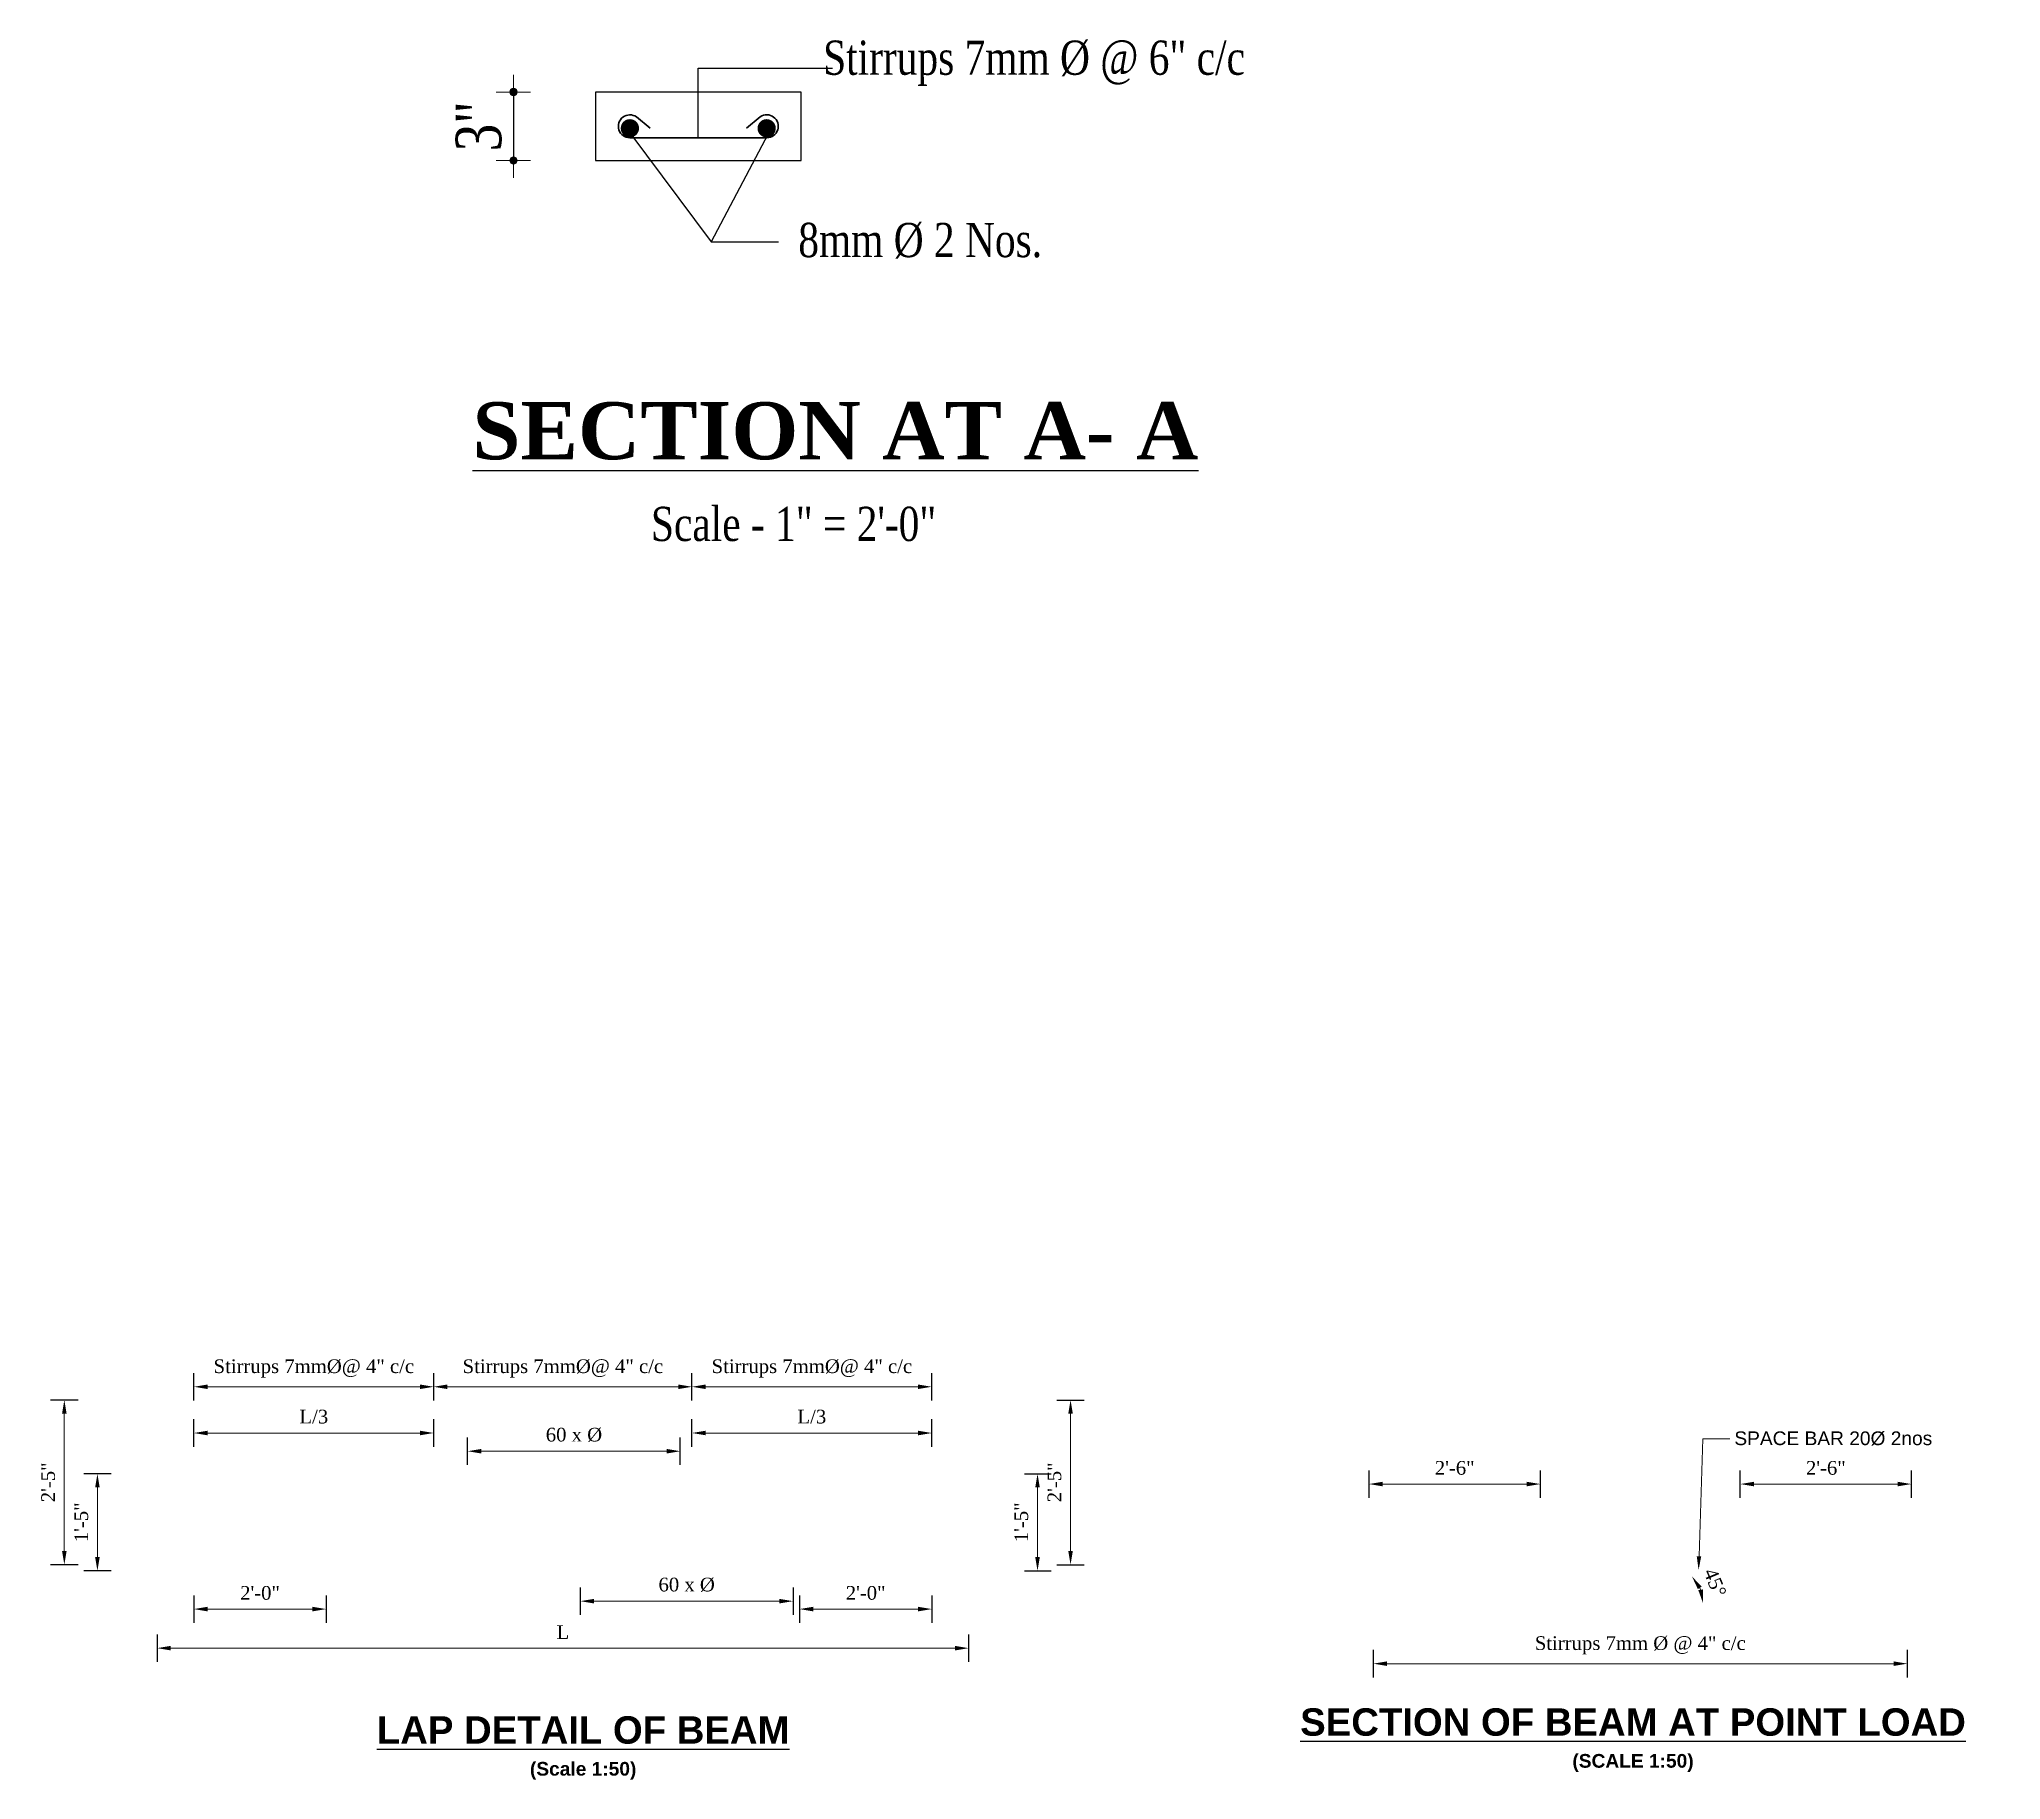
# Model space of a CAD drawing. Header units: feet. Extents: x 28652 to 66086, y -6769 to -640.
# Drawn here: x 59825.9 to 60169.4, y -1262.2 to -957.3 of the extents above; entities that cross this region are included whole.
import ezdxf
from ezdxf import colors
from ezdxf.entities.mleader import LeaderData, LeaderLine
from ezdxf.math import Vec2, Vec3

# ---------------------------------------------------------------- set-up
doc = ezdxf.new("R2010")
doc.units = ezdxf.units.FT
doc.header["$LTSCALE"] = 50
doc.header["$MEASUREMENT"] = 0
doc.header["$PDMODE"] = 34
for name, color, linetype, lineweight in [('BAR', 7, 'Continuous', 40), ('DIM', 7, 'Continuous', 9), ('DIMENSION', 142, 'Continuous', 13)]:
    doc.layers.add(name, color=color, linetype=linetype, lineweight=lineweight)
doc.layers.add('IES_WR_TEMPLATE-TITLE TEXT', color=7, linetype='Continuous')
doc.layers.add('Text', color=7, linetype='Continuous')
doc.styles.add('1.8', font='times.ttf', dxfattribs={"width": 0.8, "height": 8})
doc.styles.add('1.8 str', font='times.ttf', dxfattribs={"width": 0.8, "height": 6})
doc.styles.add('arial', font='times.ttf')
doc.styles.add('Arial Annotation', font='arial.ttf', dxfattribs={"height": 0.06})
doc.styles.add('TITLE', font='times.ttf', dxfattribs={"height": 11})
doc.dimstyles.new('1.2', dxfattribs={"dimscale": 0, "dimtxt": 8, "dimasz": 0.5, "dimexe": 2, "dimexo": 9, "dimgap": 2, "dimtad": 1, "dimdec": 0, "dimlfac": 0.25, "dimzin": 3, "dimdsep": 46, "dimlunit": 4, "dimtxsty": '1.8', "dimblk": 'DIM', "dimcen": 3, "dimdle": 3, "dimse1": 1, "dimse2": 1, "dimclrd": 256, "dimclre": 256, "dimclrt": 7, "dimadec": 1, "dimazin": 2, "dimtfac": 1, "dimtdec": 0, "dimtix": 1, "dimtofl": 0, "dimtmove": 2, "dimatfit": 3, "dimldrblk": 'ARW', "dimfxl": 2, "dimfrac": 2, "dimtolj": 2, "dimtzin": 0, "dimarcsym": 0})
doc.dimstyles.new('1.4', dxfattribs={"dimscale": 0, "dimtxt": 6, "dimasz": 0.5, "dimexe": 2, "dimexo": 9, "dimgap": 2, "dimtad": 1, "dimdec": 0, "dimlfac": 0.5, "dimzin": 3, "dimdsep": 46, "dimlunit": 4, "dimtxsty": '1.8 str', "dimblk": 'DIM', "dimcen": 3, "dimdle": 3, "dimse1": 1, "dimse2": 1, "dimclrd": 256, "dimclre": 256, "dimclrt": 7, "dimadec": 1, "dimazin": 2, "dimtfac": 1, "dimtdec": 0, "dimtix": 1, "dimtofl": 0, "dimtmove": 2, "dimatfit": 3, "dimldrblk": 'arrow', "dimfxl": 2, "dimfrac": 2, "dimtolj": 2, "dimtzin": 0, "dimarcsym": 0})
doc.dimstyles.new('SECS', dxfattribs={"dimtxt": 0.06, "dimasz": 0.06, "dimexe": 0.06, "dimexo": 0, "dimgap": 0.04, "dimtad": 1, "dimdec": 0, "dimzin": 3, "dimdsep": 46, "dimlunit": 4, "dimtxsty": 'arial', "dimcen": 1.25, "dimclrd": 256, "dimclrt": 3, "dimadec": 0, "dimazin": 0, "dimtfac": 1, "dimtdec": 0, "dimtix": 1, "dimtofl": 0, "dimtmove": 2, "dimatfit": 1, "dimfxl": 0.06, "dimfxlon": 1, "dimtolj": 1, "dimtzin": 0, "dimlwd": -1, "dimarcsym": 0})

# ---------------------------------------------------------------- blocks, each defined once
blk = doc.blocks.new('*D753')
at = {"layer": 'Defpoints', "color": 0, "ltscale": 0.1, "transparency": 16777216}
for p in [(59940.22, -1201.45), (59982.22, -1212.6), (59940.22, -1214.09)]:
    blk.add_point(p, dxfattribs=at)
at = {"layer": 'DIM', "color": 0, "lineweight": -2, "ltscale": 0.1, "transparency": 16777216}
for p, q in [((59940.22, -1203.85), (59940.22, -1199.05)), ((59982.22, -1203.85), (59982.22, -1199.05))]:
    blk.add_line(p, q, dxfattribs=at)
at = {"layer": 'DIM', "ltscale": 0.1, "transparency": 16777216}
blk.add_line((59979.82, -1201.45), (59942.62, -1201.45), dxfattribs=at)
for points in [[(59942.62, -1201.05), (59942.62, -1201.85), (59940.22, -1201.45)], [(59979.82, -1201.05), (59979.82, -1201.85), (59982.22, -1201.45)]]:
    blk.add_solid(points, dxfattribs=at)
at = {"layer": 'DIM', "color": 3, "ltscale": 0.1, "transparency": 16777216, "insert": (59961.22, -1198.59), "char_height": 2.4, "attachment_point": 5, "style": 'arial'}
blk.add_mtext('\\A1;L/3', dxfattribs=at)
blk = doc.blocks.new('*D754')
at = {"layer": 'Defpoints', "color": 0, "ltscale": 0.1, "transparency": 16777216}
for p in [(59846.53, -1230.3), (59988.68, -1230.3), (59988.68, -1239.13)]:
    blk.add_point(p, dxfattribs=at)
at = {"layer": 'DIM', "color": 0, "lineweight": -2, "ltscale": 0.1, "transparency": 16777216}
for p, q in [((59846.53, -1236.73), (59846.53, -1241.53)), ((59988.68, -1236.73), (59988.68, -1241.53))]:
    blk.add_line(p, q, dxfattribs=at)
at = {"layer": 'DIM', "ltscale": 0.1, "transparency": 16777216}
blk.add_line((59848.93, -1239.13), (59986.28, -1239.13), dxfattribs=at)
for points in [[(59848.93, -1238.73), (59848.93, -1239.53), (59846.53, -1239.13)], [(59986.28, -1238.73), (59986.28, -1239.53), (59988.68, -1239.13)]]:
    blk.add_solid(points, dxfattribs=at)
at = {"layer": 'DIM', "color": 3, "ltscale": 0.1, "transparency": 16777216, "insert": (59917.61, -1236.33), "char_height": 2.4, "attachment_point": 5, "style": 'arial'}
blk.add_mtext('\\A1;L', dxfattribs=at)
blk = doc.blocks.new('*D755')
at = {"layer": 'Defpoints', "color": 0, "ltscale": 0.1, "transparency": 16777216}
for p in [(59959.07, -1222.9), (59982.22, -1224.38), (59959.07, -1232.29)]:
    blk.add_point(p, dxfattribs=at)
at = {"layer": 'DIM', "color": 0, "lineweight": -2, "ltscale": 0.1, "transparency": 16777216}
for p, q in [((59959.07, -1229.89), (59959.07, -1234.69)), ((59982.22, -1229.89), (59982.22, -1234.69))]:
    blk.add_line(p, q, dxfattribs=at)
at = {"layer": 'DIM', "ltscale": 0.1, "transparency": 16777216}
blk.add_line((59979.82, -1232.29), (59961.47, -1232.29), dxfattribs=at)
for points in [[(59961.47, -1231.89), (59961.47, -1232.69), (59959.07, -1232.29)], [(59979.82, -1231.89), (59979.82, -1232.69), (59982.22, -1232.29)]]:
    blk.add_solid(points, dxfattribs=at)
at = {"layer": 'DIM', "color": 3, "ltscale": 0.1, "transparency": 16777216, "insert": (59970.64, -1229.47), "char_height": 2.4, "attachment_point": 5, "style": 'arial'}
blk.add_mtext('\\A1;2\'-0"', dxfattribs=at)
blk = doc.blocks.new('*D756')
at = {"layer": 'Defpoints', "color": 0, "ltscale": 0.1, "transparency": 16777216}
for p in [(59940.22, -1193.35), (59940.22, -1202.26), (59982.22, -1199.8)]:
    blk.add_point(p, dxfattribs=at)
at = {"layer": 'DIM', "color": 0, "lineweight": -2, "ltscale": 0.1, "transparency": 16777216}
for p, q in [((59940.22, -1195.75), (59940.22, -1190.95)), ((59982.22, -1195.75), (59982.22, -1190.95))]:
    blk.add_line(p, q, dxfattribs=at)
at = {"layer": 'DIM', "ltscale": 0.1, "transparency": 16777216}
blk.add_line((59979.82, -1193.35), (59942.62, -1193.35), dxfattribs=at)
for points in [[(59942.62, -1192.95), (59942.62, -1193.75), (59940.22, -1193.35)], [(59979.82, -1192.95), (59979.82, -1193.75), (59982.22, -1193.35)]]:
    blk.add_solid(points, dxfattribs=at)
at = {"layer": 'DIM', "color": 3, "ltscale": 0.1, "transparency": 16777216, "insert": (59961.22, -1190.14), "char_height": 2.4, "attachment_point": 5, "style": 'arial'}
blk.add_mtext('\\A1;Stirrups 7mm%%C@ 4" c/c', dxfattribs=at)
blk = doc.blocks.new('*D757')
at = {"layer": 'Defpoints', "color": 0, "ltscale": 0.1, "transparency": 16777216}
for p in [(59894.99, -1193.35), (59894.99, -1202.26), (59940.22, -1202.26)]:
    blk.add_point(p, dxfattribs=at)
at = {"layer": 'DIM', "color": 0, "lineweight": -2, "ltscale": 0.1, "transparency": 16777216}
for p, q in [((59894.99, -1195.75), (59894.99, -1190.95)), ((59940.22, -1195.75), (59940.22, -1190.95))]:
    blk.add_line(p, q, dxfattribs=at)
at = {"layer": 'DIM', "ltscale": 0.1, "transparency": 16777216}
blk.add_line((59937.82, -1193.35), (59897.39, -1193.35), dxfattribs=at)
for points in [[(59897.39, -1192.95), (59897.39, -1193.75), (59894.99, -1193.35)], [(59937.82, -1192.95), (59937.82, -1193.75), (59940.22, -1193.35)]]:
    blk.add_solid(points, dxfattribs=at)
at = {"layer": 'DIM', "color": 3, "ltscale": 0.1, "transparency": 16777216, "insert": (59917.61, -1190.14), "char_height": 2.4, "attachment_point": 5, "style": 'arial'}
blk.add_mtext('\\A1;Stirrups 7mm%%C@ 4" c/c', dxfattribs=at)
blk = doc.blocks.new('*D758')
at = {"layer": 'Defpoints', "color": 0, "ltscale": 0.1, "transparency": 16777216}
for p in [(59894.99, -1201.45), (59852.99, -1212.6), (59894.99, -1214.09)]:
    blk.add_point(p, dxfattribs=at)
at = {"layer": 'DIM', "color": 0, "lineweight": -2, "ltscale": 0.1, "transparency": 16777216}
for p, q in [((59852.99, -1203.85), (59852.99, -1199.05)), ((59894.99, -1203.85), (59894.99, -1199.05))]:
    blk.add_line(p, q, dxfattribs=at)
at = {"layer": 'DIM', "ltscale": 0.1, "transparency": 16777216}
blk.add_line((59855.39, -1201.45), (59892.59, -1201.45), dxfattribs=at)
for points in [[(59855.39, -1201.05), (59855.39, -1201.85), (59852.99, -1201.45)], [(59892.59, -1201.05), (59892.59, -1201.85), (59894.99, -1201.45)]]:
    blk.add_solid(points, dxfattribs=at)
at = {"layer": 'DIM', "color": 3, "ltscale": 0.1, "transparency": 16777216, "insert": (59873.99, -1198.59), "char_height": 2.4, "attachment_point": 5, "style": 'arial'}
blk.add_mtext('\\A1;L/3', dxfattribs=at)
blk = doc.blocks.new('*D759')
at = {"layer": 'Defpoints', "color": 0, "ltscale": 0.1, "transparency": 16777216}
for p in [(59894.99, -1193.35), (59852.99, -1199.8), (59894.99, -1202.26)]:
    blk.add_point(p, dxfattribs=at)
at = {"layer": 'DIM', "color": 0, "lineweight": -2, "ltscale": 0.1, "transparency": 16777216}
for p, q in [((59852.99, -1195.75), (59852.99, -1190.95)), ((59894.99, -1195.75), (59894.99, -1190.95))]:
    blk.add_line(p, q, dxfattribs=at)
at = {"layer": 'DIM', "ltscale": 0.1, "transparency": 16777216}
blk.add_line((59855.39, -1193.35), (59892.59, -1193.35), dxfattribs=at)
for points in [[(59855.39, -1192.95), (59855.39, -1193.75), (59852.99, -1193.35)], [(59892.59, -1192.95), (59892.59, -1193.75), (59894.99, -1193.35)]]:
    blk.add_solid(points, dxfattribs=at)
at = {"layer": 'DIM', "color": 3, "ltscale": 0.1, "transparency": 16777216, "insert": (59873.99, -1190.14), "char_height": 2.4, "attachment_point": 5, "style": 'arial'}
blk.add_mtext('\\A1;Stirrups 7mm%%C@ 4" c/c', dxfattribs=at)
blk = doc.blocks.new('*D760')
at = {"layer": 'Defpoints', "color": 0, "ltscale": 0.1, "transparency": 16777216}
for p in [(59876.14, -1222.9), (59852.99, -1224.38), (59876.14, -1232.29)]:
    blk.add_point(p, dxfattribs=at)
at = {"layer": 'DIM', "color": 0, "lineweight": -2, "ltscale": 0.1, "transparency": 16777216}
for p, q in [((59852.99, -1229.89), (59852.99, -1234.69)), ((59876.14, -1229.89), (59876.14, -1234.69))]:
    blk.add_line(p, q, dxfattribs=at)
at = {"layer": 'DIM', "ltscale": 0.1, "transparency": 16777216}
blk.add_line((59855.39, -1232.29), (59873.74, -1232.29), dxfattribs=at)
for points in [[(59855.39, -1231.89), (59855.39, -1232.69), (59852.99, -1232.29)], [(59873.74, -1231.89), (59873.74, -1232.69), (59876.14, -1232.29)]]:
    blk.add_solid(points, dxfattribs=at)
at = {"layer": 'DIM', "color": 3, "ltscale": 0.1, "transparency": 16777216, "insert": (59864.57, -1229.47), "char_height": 2.4, "attachment_point": 5, "style": 'arial'}
blk.add_mtext('\\A1;2\'-0"', dxfattribs=at)
blk = doc.blocks.new('*D761')
at = {"layer": 'Defpoints', "color": 0, "ltscale": 0.1, "transparency": 16777216}
for p in [(59900.92, -1204.64), (59900.92, -1210.17), (59938.18, -1209.67)]:
    blk.add_point(p, dxfattribs=at)
at = {"layer": 'DIM', "color": 0, "lineweight": -2, "ltscale": 0.1, "transparency": 16777216}
for p, q in [((59900.92, -1207.04), (59900.92, -1202.24)), ((59938.18, -1207.04), (59938.18, -1202.24))]:
    blk.add_line(p, q, dxfattribs=at)
at = {"layer": 'DIM', "ltscale": 0.1, "transparency": 16777216}
blk.add_line((59935.78, -1204.64), (59903.32, -1204.64), dxfattribs=at)
for points in [[(59903.32, -1204.24), (59903.32, -1205.04), (59900.92, -1204.64)], [(59935.78, -1204.24), (59935.78, -1205.04), (59938.18, -1204.64)]]:
    blk.add_solid(points, dxfattribs=at)
at = {"layer": 'DIM', "color": 3, "ltscale": 0.1, "transparency": 16777216, "insert": (59919.55, -1201.78), "char_height": 2.4, "attachment_point": 5, "style": 'arial'}
blk.add_mtext('\\A1;60 x %%C', dxfattribs=at)
blk = doc.blocks.new('*D762')
at = {"layer": 'Defpoints', "color": 0, "ltscale": 0.1, "transparency": 16777216}
for p in [(59920.66, -1223.7), (59957.92, -1224.2), (59920.66, -1230.9)]:
    blk.add_point(p, dxfattribs=at)
at = {"layer": 'DIM', "color": 0, "lineweight": -2, "ltscale": 0.1, "transparency": 16777216}
for p, q in [((59920.66, -1228.5), (59920.66, -1233.3)), ((59957.92, -1228.5), (59957.92, -1233.3))]:
    blk.add_line(p, q, dxfattribs=at)
at = {"layer": 'DIM', "ltscale": 0.1, "transparency": 16777216}
blk.add_line((59955.52, -1230.9), (59923.06, -1230.9), dxfattribs=at)
for points in [[(59923.06, -1230.5), (59923.06, -1231.3), (59920.66, -1230.9)], [(59955.52, -1230.5), (59955.52, -1231.3), (59957.92, -1230.9)]]:
    blk.add_solid(points, dxfattribs=at)
at = {"layer": 'DIM', "color": 3, "ltscale": 0.1, "transparency": 16777216, "insert": (59939.29, -1228.04), "char_height": 2.4, "attachment_point": 5, "style": 'arial'}
blk.add_mtext('\\A1;60 x %%C', dxfattribs=at)
blk = doc.blocks.new('*D763')
at = {"layer": 'Defpoints', "color": 0, "ltscale": 0.1, "transparency": 16777216}
for p in [(59836.09, -1208.59), (59852.99, -1208.59), (59852.99, -1225.59)]:
    blk.add_point(p, dxfattribs=at)
at = {"layer": 'DIM', "color": 0, "lineweight": -2, "ltscale": 0.1, "transparency": 16777216}
for p, q in [((59838.49, -1208.59), (59833.69, -1208.59)), ((59838.49, -1225.59), (59833.69, -1225.59))]:
    blk.add_line(p, q, dxfattribs=at)
at = {"layer": 'DIM', "ltscale": 0.1, "transparency": 16777216}
blk.add_line((59836.09, -1223.19), (59836.09, -1210.99), dxfattribs=at)
for points in [[(59835.69, -1210.99), (59836.49, -1210.99), (59836.09, -1208.59)], [(59835.69, -1223.19), (59836.49, -1223.19), (59836.09, -1225.59)]]:
    blk.add_solid(points, dxfattribs=at)
at = {"layer": 'DIM', "color": 3, "ltscale": 0.1, "transparency": 16777216, "insert": (59833.27, -1217.09), "char_height": 2.4, "attachment_point": 5, "rotation": 90, "style": 'arial'}
blk.add_mtext('\\A1;1\'-5"', dxfattribs=at)
blk = doc.blocks.new('*D764')
at = {"layer": 'Defpoints', "color": 0, "ltscale": 0.1, "transparency": 16777216}
for p in [(59842.49, -1195.67), (59830.29, -1224.51), (59843.58, -1224.51)]:
    blk.add_point(p, dxfattribs=at)
at = {"layer": 'DIM', "color": 0, "lineweight": -2, "ltscale": 0.1, "transparency": 16777216}
for p, q in [((59832.69, -1195.67), (59827.89, -1195.67)), ((59832.69, -1224.51), (59827.89, -1224.51))]:
    blk.add_line(p, q, dxfattribs=at)
at = {"layer": 'DIM', "ltscale": 0.1, "transparency": 16777216}
blk.add_line((59830.29, -1198.07), (59830.29, -1222.11), dxfattribs=at)
for points in [[(59829.89, -1198.07), (59830.69, -1198.07), (59830.29, -1195.67)], [(59829.89, -1222.11), (59830.69, -1222.11), (59830.29, -1224.51)]]:
    blk.add_solid(points, dxfattribs=at)
at = {"layer": 'DIM', "color": 3, "ltscale": 0.1, "transparency": 16777216, "insert": (59827.47, -1210.09), "char_height": 2.4, "attachment_point": 5, "rotation": 90, "style": 'arial'}
blk.add_mtext('\\A1;2\'-5"', dxfattribs=at)
blk = doc.blocks.new('*D765')
at = {"layer": 'Defpoints', "color": 0, "ltscale": 0.1, "transparency": 16777216}
for p in [(59998.46, -1208.59), (60000.74, -1208.59), (59998.46, -1225.59)]:
    blk.add_point(p, dxfattribs=at)
at = {"layer": 'DIM', "color": 0, "lineweight": -2, "ltscale": 0.1, "transparency": 16777216}
for p, q in [((59998.46, -1208.59), (60003.14, -1208.59)), ((59998.46, -1225.59), (60003.14, -1225.59))]:
    blk.add_line(p, q, dxfattribs=at)
at = {"layer": 'DIM', "ltscale": 0.1, "transparency": 16777216}
blk.add_line((60000.74, -1223.19), (60000.74, -1210.99), dxfattribs=at)
for points in [[(60000.34, -1210.99), (60001.14, -1210.99), (60000.74, -1208.59)], [(60000.34, -1223.19), (60001.14, -1223.19), (60000.74, -1225.59)]]:
    blk.add_solid(points, dxfattribs=at)
at = {"layer": 'DIM', "color": 3, "ltscale": 0.1, "transparency": 16777216, "insert": (59997.91, -1217.09), "char_height": 2.4, "attachment_point": 5, "rotation": 90, "style": 'arial'}
blk.add_mtext('\\A1;1\'-5"', dxfattribs=at)
blk = doc.blocks.new('*D766')
at = {"layer": 'Defpoints', "color": 0, "ltscale": 0.1, "transparency": 16777216}
for p in [(59992.72, -1195.67), (59991.64, -1224.51), (60006.53, -1224.51)]:
    blk.add_point(p, dxfattribs=at)
at = {"layer": 'DIM', "color": 0, "lineweight": -2, "ltscale": 0.1, "transparency": 16777216}
for p, q in [((60004.13, -1195.67), (60008.93, -1195.67)), ((60004.13, -1224.51), (60008.93, -1224.51))]:
    blk.add_line(p, q, dxfattribs=at)
at = {"layer": 'DIM', "ltscale": 0.1, "transparency": 16777216}
blk.add_line((60006.53, -1198.07), (60006.53, -1222.11), dxfattribs=at)
for points in [[(60006.13, -1198.07), (60006.93, -1198.07), (60006.53, -1195.67)], [(60006.13, -1222.11), (60006.93, -1222.11), (60006.53, -1224.51)]]:
    blk.add_solid(points, dxfattribs=at)
at = {"layer": 'DIM', "color": 3, "ltscale": 0.1, "transparency": 16777216, "insert": (60003.71, -1210.09), "char_height": 2.4, "attachment_point": 5, "rotation": 90, "style": 'arial'}
blk.add_mtext('\\A1;2\'-5"', dxfattribs=at)
blk = doc.blocks.new('*D767')
at = {"layer": 'Defpoints', "color": 0, "ltscale": 0.1, "transparency": 16777216}
for p in [(60088.81, -1210.39), (60058.81, -1218.15), (60088.81, -1218.15)]:
    blk.add_point(p, dxfattribs=at)
at = {"layer": 'DIM', "color": 0, "lineweight": -2, "ltscale": 0.1, "transparency": 16777216}
for p, q in [((60058.81, -1212.79), (60058.81, -1207.99)), ((60088.81, -1212.79), (60088.81, -1207.99))]:
    blk.add_line(p, q, dxfattribs=at)
at = {"layer": 'DIM', "ltscale": 0.1, "transparency": 16777216}
blk.add_line((60061.21, -1210.39), (60086.41, -1210.39), dxfattribs=at)
for points in [[(60061.21, -1209.99), (60061.21, -1210.79), (60058.81, -1210.39)], [(60086.41, -1209.99), (60086.41, -1210.79), (60088.81, -1210.39)]]:
    blk.add_solid(points, dxfattribs=at)
at = {"layer": 'DIM', "color": 3, "ltscale": 0.1, "transparency": 16777216, "insert": (60073.81, -1207.57), "char_height": 2.4, "attachment_point": 5, "style": 'arial'}
blk.add_mtext('\\A1;2\'-6"', dxfattribs=at)
blk = doc.blocks.new('*D768')
at = {"layer": 'Defpoints', "color": 0, "ltscale": 0.1, "transparency": 16777216}
for p in [(60153.81, -1210.39), (60123.81, -1218.15), (60153.81, -1218.15)]:
    blk.add_point(p, dxfattribs=at)
at = {"layer": 'DIM', "color": 0, "lineweight": -2, "ltscale": 0.1, "transparency": 16777216}
for p, q in [((60123.81, -1212.79), (60123.81, -1207.99)), ((60153.81, -1212.79), (60153.81, -1207.99))]:
    blk.add_line(p, q, dxfattribs=at)
at = {"layer": 'DIM', "ltscale": 0.1, "transparency": 16777216}
blk.add_line((60126.21, -1210.39), (60151.41, -1210.39), dxfattribs=at)
for points in [[(60126.21, -1209.99), (60126.21, -1210.79), (60123.81, -1210.39)], [(60151.41, -1209.99), (60151.41, -1210.79), (60153.81, -1210.39)]]:
    blk.add_solid(points, dxfattribs=at)
at = {"layer": 'DIM', "color": 3, "ltscale": 0.1, "transparency": 16777216, "insert": (60138.81, -1207.57), "char_height": 2.4, "attachment_point": 5, "style": 'arial'}
blk.add_mtext('\\A1;2\'-6"', dxfattribs=at)
blk = doc.blocks.new('*D769')
at = {"layer": 'Defpoints', "color": 0, "ltscale": 0.1, "transparency": 16777216}
for p in [(60059.54, -1231.52), (60153.08, -1231.27), (60153.08, -1241.85)]:
    blk.add_point(p, dxfattribs=at)
at = {"layer": 'DIM', "color": 0, "lineweight": -2, "ltscale": 0.1, "transparency": 16777216}
for p, q in [((60059.54, -1239.45), (60059.54, -1244.25)), ((60153.08, -1239.45), (60153.08, -1244.25))]:
    blk.add_line(p, q, dxfattribs=at)
at = {"layer": 'DIM', "ltscale": 0.1, "transparency": 16777216}
blk.add_line((60061.94, -1241.85), (60150.68, -1241.85), dxfattribs=at)
for points in [[(60061.94, -1241.45), (60061.94, -1242.25), (60059.54, -1241.85)], [(60150.68, -1241.45), (60150.68, -1242.25), (60153.08, -1241.85)]]:
    blk.add_solid(points, dxfattribs=at)
at = {"layer": 'DIM', "color": 3, "ltscale": 0.1, "transparency": 16777216, "insert": (60106.31, -1238.64), "char_height": 2.4, "attachment_point": 5, "style": 'arial'}
blk.add_mtext('\\A1;Stirrups 7mm %%C @ 4" c/c', dxfattribs=at)
blk = doc.blocks.new('*D770')
at = {"layer": 'Defpoints', "color": 0, "ltscale": 0.1, "transparency": 16777216}
for p in [(60123.81, -1218.15), (60117.08, -1229.56), (60056.07, -1231.27), (60110.69, -1231.27), (60156.55, -1231.27)]:
    blk.add_point(p, dxfattribs=at)
at = {"layer": 'DIM', "ltscale": 0.1, "transparency": 16777216}
blk.add_arc((60110.69, -1231.27), 6.62, 20.8762, 24.1238, dxfattribs=at)
for points in [[(60116.4, -1228.79), (60117.06, -1228.34), (60115.37, -1226.59)], [(60117.27, -1228.84), (60116.48, -1228.98), (60117.31, -1231.27)]]:
    blk.add_solid(points, dxfattribs=at)
at = {"layer": 'DIM', "color": 3, "ltscale": 0.1, "transparency": 16777216, "insert": (60119.41, -1227.66), "char_height": 2.4, "attachment_point": 5, "rotation": 292.5, "style": 'arial'}
blk.add_mtext('\\A1;45°', dxfattribs=at)
blk = doc.blocks.new('DIM')
at = {"layer": 'DIMENSION'}
h = blk.add_hatch(color=256, dxfattribs=at)
h.paths.add_polyline_path([(0, 1.28), (0, 0), (1.28, 0, 0.414214)])
h.paths.add_polyline_path([(1.28, 0), (0, 0), (0, -1.28, 0.414214)])
h.paths.add_polyline_path([(0, 0), (-1.28, 0, 0.414214), (0, -1.28)])
h.paths.add_polyline_path([(0, 1.28, 0.414214), (-1.28, 0), (0, 0)])
for p, q in [((-6, 0), (6, 0)), ((0, 6), (0, -6))]:
    blk.add_line(p, q, dxfattribs=at)
blk.add_circle((0, 0), 1.28, dxfattribs=at)
blk = doc.blocks.new('*D875')
at = {"layer": 'Defpoints', "color": 0, "ltscale": 10, "transparency": 16777216}
for p in [(59914.63, -966.57), (59908.95, -978.57), (59914.63, -978.57)]:
    blk.add_point(p, dxfattribs=at)
at = {"layer": 'DIMENSION', "lineweight": -2, "ltscale": 10, "transparency": 16777216}
blk.add_line((59908.95, -967.07), (59908.95, -978.07), dxfattribs=at)
at = {"layer": 'DIMENSION', "lineweight": -2, "ltscale": 10, "transparency": 16777216, "xscale": 0.5, "yscale": 0.5, "zscale": 0.5}
for p, rotation in [((59908.95, -966.57), 90), ((59908.95, -978.57), 270)]:
    blk.add_blockref('DIM', p, dxfattribs=dict(at, rotation=rotation))
at = {"layer": 'DIMENSION', "color": 7, "ltscale": 10, "transparency": 16777216, "insert": (59902.88, -972.57), "char_height": 8, "attachment_point": 5, "rotation": 90, "style": '1.8'}
blk.add_mtext('\\A2;3"', dxfattribs=at)
blk = doc.blocks.new('ARW')
at = {"layer": 'DIMENSION'}
blk.add_lwpolyline([(-0.5, 0, 0, 3, 0), (-5.5, 0, 0, 0, 0), (-0.5, 0, 0, 0, 0)], format="xyseb", dxfattribs=at)
blk = doc.blocks.new('arrow')
at = {"layer": 'DIMENSION'}
blk.add_lwpolyline([(1.21, 0, 0, 2.1, 0), (-2.29, 0, 0, 0, 0), (1.21, 0, 0, 0, 0)], format="xyseb", dxfattribs=at)

msp = doc.modelspace()

# ---------------------------------------------------------------- linework, layer by layer
at = {"ltscale": 10}
for p, q in [((59923.33, -966.57), (59923.33, -978.57)), ((59959.33, -966.57), (59923.33, -966.57)), ((59959.33, -978.57), (59959.33, -966.57)), ((59923.33, -978.57), (59959.33, -978.57))]:
    msp.add_line(p, q, dxfattribs=at)
at = {"ltscale": 10, "const_width": 1.6}
for points in [[(59929.35, -973.72, -1), (59929.35, -972.12, -1)], [(59953.3, -973.72, 1), (59953.3, -972.12, 1)]]:
    msp.add_lwpolyline(points, format="xyb", close=True, dxfattribs=at)
at = {"layer": 'BAR', "ltscale": 10}
msp.add_lwpolyline([(59932.89, -972.88), (59930.48, -970.93, 1.365663), (59929.33, -974.57), (59953.33, -974.57, 1.365663), (59952.17, -970.93), (59949.76, -972.88)], format="xyb", dxfattribs=at)

# ---------------------------------------------------------------- texts
at = {"layer": 'IES_WR_TEMPLATE-TITLE TEXT', "char_height": 4.8, "width": 122.7634, "attachment_point": 1, "style": 'Arial Annotation'}
for s, insert in [('\\pxqc;{\\fArial|b1|i0|c0|p34;\\LSECTION OF BEAM AT POINT LOAD\\P\\H0.5x;\\l(SCALE 1:50)}', (60043.66, -1249.67)), ('\\pxqc;{\\fArial|b1|i0|c0|p34;\\LLAP DETAIL OF BEAM\\P\\H0.5x;\\l(Scale 1:50)}', (59859.78, -1251.06))]:
    msp.add_mtext(s, dxfattribs=dict(at, insert=insert))
at = {"layer": 'Text', "ltscale": 10, "style": '1.8', "width": 0.8}
for s, p in [('8mm %%C 2 Nos.', (59958.84, -995.49)), ('Scale - 1" = 2\'-0"', (59933.04, -1045.21))]:
    msp.add_text(s, height=6, dxfattribs=at).set_placement(p)
at = {"layer": 'Text', "ltscale": 10, "insert": (60037.07, -957.55), "char_height": 6, "width": 207.2265, "attachment_point": 3, "style": '1.8'}
msp.add_mtext('Stirrups 7mm %%C @ 6" c/c', dxfattribs=at)
at = {"layer": 'Text', "insert": (59901.78, -1020.89), "char_height": 10, "width": 209.6782, "attachment_point": 1, "style": 'TITLE'}
msp.add_mtext('{\\fTimes New Roman|b1|i0|c0|p18;\\LSECTION AT A- A}', dxfattribs=at)

# ---------------------------------------------------------------- dimensions: what is measured, and where the dimension line sits
at = {"layer": 'DIM', "ltscale": 0.1}
for base, p1, p2, text, picture, middle in [((59894.99, -1193.35), (59852.99, -1199.8), (59894.99, -1202.26), 'Stirrups 7mm%%C@ 4" c/c', '*D759', (59873.99, -1190.14)), ((59894.99, -1201.45), (59852.99, -1212.6), (59894.99, -1214.09), 'L/3', '*D758', (59873.99, -1198.59)), ((60088.81, -1210.39), (60058.81, -1218.15), (60088.81, -1218.15), '2\'-6"', '*D767', (60073.81, -1207.57)), ((60153.81, -1210.39), (60123.81, -1218.15), (60153.81, -1218.15), '2\'-6"', '*D768', (60138.81, -1207.57)), ((59876.14, -1232.29), (59852.99, -1224.38), (59876.14, -1222.9), '2\'-0"', '*D760', (59864.57, -1229.47)), ((60153.08, -1241.85), (60059.54, -1231.52), (60153.08, -1231.27), 'Stirrups 7mm %%C @ 4" c/c', '*D769', (60106.31, -1238.64))]:
    dim = msp.add_linear_dim(base=base, p1=p1, p2=p2, text=text, dimstyle='SECS', override={"dimscale": 0, "dimtix": 1, "dimtofl": 0, "dimtmove": 2, "dimatfit": 1}, dxfattribs=at)
    dim.commit()
    dim.dimension.update_dxf_attribs({"geometry": picture, "text_midpoint": middle})
for base, p1, p2, text, picture, middle in [((59894.99, -1193.35), (59940.22, -1202.26), (59894.99, -1202.26), 'Stirrups 7mm%%C@ 4" c/c', '*D757', (59917.61, -1190.14)), ((59940.22, -1193.35), (59982.22, -1199.8), (59940.22, -1202.26), 'Stirrups 7mm%%C@ 4" c/c', '*D756', (59961.22, -1190.14)), ((59900.92, -1204.64), (59938.18, -1209.67), (59900.92, -1210.17), '60 x %%C', '*D761', (59919.55, -1201.78)), ((59940.22, -1201.45), (59982.22, -1212.6), (59940.22, -1214.09), 'L/3', '*D753', (59961.22, -1198.59)), ((59920.66, -1230.9), (59957.92, -1224.2), (59920.66, -1223.7), '60 x %%C', '*D762', (59939.29, -1228.04)), ((59959.07, -1232.29), (59982.22, -1224.38), (59959.07, -1222.9), '2\'-0"', '*D755', (59970.64, -1229.47)), ((59988.68, -1239.13), (59846.53, -1230.3), (59988.68, -1230.3), 'L', '*D754', (59917.61, -1236.33))]:
    dim = msp.add_linear_dim(base=base, p1=p1, p2=p2, angle=180, text=text, dimstyle='SECS', override={"dimscale": 0, "dimtix": 1, "dimtofl": 0, "dimtmove": 2, "dimatfit": 1}, dxfattribs=at)
    dim.commit()
    dim.dimension.update_dxf_attribs({"geometry": picture, "text_midpoint": middle})
for base, p1, p2, picture, middle in [((59830.29, -1224.51), (59842.49, -1195.67), (59843.58, -1224.51), '*D764', (59827.47, -1210.09)), ((60006.53, -1224.51), (59992.72, -1195.67), (59991.64, -1224.51), '*D766', (60003.71, -1210.09)), ((59836.09, -1208.59), (59852.99, -1225.59), (59852.99, -1208.59), '*D763', (59833.27, -1217.09)), ((60000.74, -1208.59), (59998.46, -1225.59), (59998.46, -1208.59), '*D765', (59997.91, -1217.09))]:
    dim = msp.add_linear_dim(base=base, p1=p1, p2=p2, angle=90, dimstyle='SECS', override={"dimscale": 0, "dimtix": 1, "dimtofl": 0, "dimtmove": 2, "dimatfit": 1}, dxfattribs=at)
    dim.commit()
    dim.dimension.update_dxf_attribs({"geometry": picture, "text_midpoint": middle})
dim = msp.add_angular_dim_2l(base=(60117.08, -1229.56), line1=((60110.69, -1231.27), (60123.81, -1218.15)), line2=((60056.07, -1231.27), (60156.55, -1231.27)), dimstyle='SECS', override={"dimscale": 0, "dimtix": 1, "dimtofl": 0, "dimtmove": 2, "dimatfit": 1}, dxfattribs=at)
dim.commit()
dim.dimension.update_dxf_attribs({"geometry": '*D770', "text_midpoint": (60119.41, -1227.66)})
at = {"layer": 'DIMENSION', "ltscale": 10}
dim = msp.add_aligned_dim(p1=(59914.63, -966.57), p2=(59914.63, -978.57), distance=-5.68, dimstyle='1.2', override={"dimscale": 1}, dxfattribs=at)
dim.commit()
dim.dimension.update_dxf_attribs({"geometry": '*D875', "text_midpoint": (59902.88, -972.57)})

# ---------------------------------------------------------------- leaders
at = {"layer": 'DIM', "ltscale": 0.1}
ml = msp.add_multileader_mtext('Standard', dxfattribs=at)
ml.set_content('SPACE BAR 20%%C 2nos', color=256, style='Arial Annotation')
ml.set_leader_properties(color=256, linetype='ByLayer', lineweight=-1)
ml.build(insert=Vec2(0, 0))
ml.multileader.update_dxf_attribs({"text_left_attachment_type": 2, "text_right_attachment_type": 2, "dogleg_length": 0.119, "arrow_head_size": 2.4, "scale": 40})
ctx = ml.context
ctx.base_point, ctx.scale, ctx.char_height, ctx.arrow_head_size, ctx.landing_gap_size, ctx.plane_origin = Vec3(60121.99, -1202.47), 40, 2.4, 2.4, 0.8, Vec3(60117.25, -1224.71)
ctx.left_attachment, ctx.right_attachment = 2, 2
notes = []
notes.append((ctx, [(0, (1, 1, 0), (60117.25, -1202.47), (1, 0), 4.74, [(0, [(60116.52, -1225.43)], 0, [])])]))
ctx.mtext.insert, ctx.mtext.width, ctx.mtext.flow_direction = Vec3(60122.79, -1201.17), 58.0768, 5
at = {"layer": 'DIMENSION', "ltscale": 10}
for points, dimstyle in [([(59941.33, -974.57), (59941.33, -962.39), (59964.84, -962.39)], '1.4'), ([(59929.35, -973.72), (59943.6, -992.83)], '1.2'), ([(59954.1, -972.92), (59943.6, -992.83), (59955.39, -992.83)], '1.2')]:
    msp.add_leader(points, dimstyle=dimstyle, override={"dimscale": 1}, dxfattribs=at)
for ctx, leaders in notes:
    for number, flags, end, landing, length, lines in leaders:
        leader = LeaderData()
        leader.index, (leader.has_last_leader_line, leader.has_dogleg_vector, leader.attachment_direction) = number, flags
        leader.last_leader_point, leader.dogleg_vector, leader.dogleg_length = Vec3(end), Vec3(landing), length
        for number, points, colour, breaks in lines:
            line = LeaderLine()
            line.index, line.vertices, line.color, line.breaks = number, Vec3.list(points), colors.encode_raw_color(colour), breaks
            leader.lines.append(line)
        ctx.leaders.append(leader)

doc.saveas('drawing.dxf')
